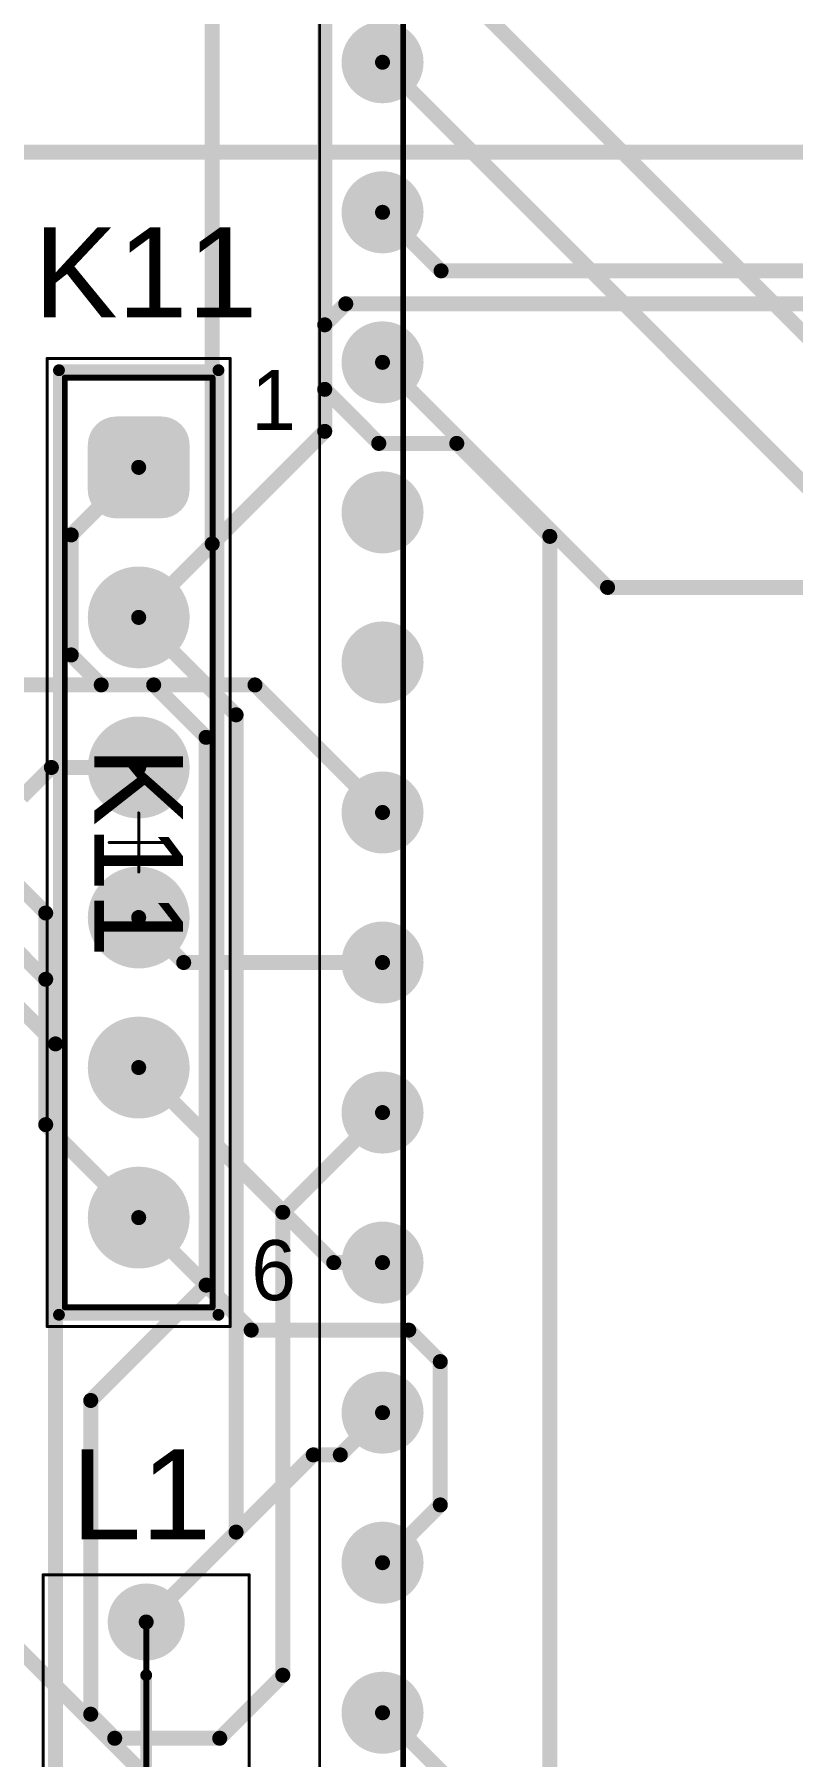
# Model space of a CAD drawing. Header units: millimetres. Extents: x 0.4 to 91.7, y 1.2 to 85.6.
# Drawn here: x 25.16 to 37.99, y 21.99 to 51.14 of the extents above; entities that cross this region are included whole.
import ezdxf

# ---------------------------------------------------------------- set-up
doc = ezdxf.new("R2010")
doc.units = ezdxf.units.MM
for name, color, linetype in [('BottomLayer', 5, 'Continuous'), ('BottomSolder', 6, 'Continuous'), ('Mechanical11', 56, 'Continuous'), ('Mechanical13', 56, 'Continuous'), ('Mechanical15', 56, 'Continuous'), ('Mechanical2', 216, 'Continuous'), ('Mechanical3', 76, 'Continuous'), ('MultiLayer', 9, 'Continuous'), ('PadHoleLayer', 156, 'Continuous'), ('TopLayer', 1, 'Continuous'), ('TopOverlay', 2, 'Continuous'), ('TopSolder', 216, 'Continuous')]:
    doc.layers.add(name, color=color, linetype=linetype)
doc.styles.add('Arial', font='arial.ttf', dxfattribs={"height": 0.2})

# ---------------------------------------------------------------- blocks, each defined once
blk = doc.blocks.new('L1_10_H_130_A_34')
at = {"layer": 'BottomLayer'}
h = blk.add_hatch(color=5, dxfattribs=at)
edge = h.paths.add_edge_path()
edge.add_arc((0, 0), 0.55, 0, 360)
h = blk.add_hatch(color=5, dxfattribs=at)
edge = h.paths.add_edge_path()
edge.add_arc((18.3, 0), 0.55, 0, 360)
at = {"layer": 'BottomSolder'}
h = blk.add_hatch(color=6, dxfattribs=at)
edge = h.paths.add_edge_path()
edge.add_arc((0, 0), 0.652, 0, 360)
h = blk.add_hatch(color=6, dxfattribs=at)
edge = h.paths.add_edge_path()
edge.add_arc((18.3, 0), 0.652, 0, 360)
at = {"layer": 'MultiLayer'}
h = blk.add_hatch(color=9, dxfattribs=at)
edge = h.paths.add_edge_path()
edge.add_arc((0, 0), 0.55, 0, 360)
h = blk.add_hatch(color=9, dxfattribs=at)
edge = h.paths.add_edge_path()
edge.add_arc((18.3, 0), 0.55, 0, 360)
at = {"layer": 'PadHoleLayer'}
h = blk.add_hatch(color=156, dxfattribs=at)
edge = h.paths.add_edge_path()
edge.add_arc((0, 0), 0.35, 0, 360)
h = blk.add_hatch(color=156, dxfattribs=at)
edge = h.paths.add_edge_path()
edge.add_arc((18.3, 0), 0.35, 0, 360)
at = {"layer": 'TopLayer'}
h = blk.add_hatch(color=1, dxfattribs=at)
edge = h.paths.add_edge_path()
edge.add_arc((0, 0), 0.55, 0, 360)
h = blk.add_hatch(color=1, dxfattribs=at)
edge = h.paths.add_edge_path()
edge.add_arc((18.3, 0), 0.55, 0, 360)
at = {"layer": 'TopSolder'}
h = blk.add_hatch(color=216, dxfattribs=at)
edge = h.paths.add_edge_path()
edge.add_arc((0, 0), 0.652, 0, 360)
h = blk.add_hatch(color=216, dxfattribs=at)
edge = h.paths.add_edge_path()
edge.add_arc((18.3, 0), 0.652, 0, 360)
at = {"layer": 'Mechanical13', "const_width": 0.1}
for points in [[(5.595, 1.395), (12.705, 1.395)], [(5.595, 1.395), (5.595, -1.395)], [(12.705, 1.395), (12.705, -1.395)], [(0, 0), (5.595, 0)], [(12.705, 0), (18.3, 0)], [(5.595, -1.395), (12.705, -1.395)]]:
    blk.add_lwpolyline(points, dxfattribs=at)
at = {"layer": 'Mechanical13', "const_width": 0.05}
for points in [[(5.57, 1.395, 1), (5.62, 1.395, 1)], [(5.57, 1.395, 1), (5.62, 1.395, 1)], [(12.68, 1.395, 1), (12.73, 1.395, 1)], [(12.68, 1.395, 1), (12.73, 1.395, 1)], [(-0.025, 0, 1), (0.025, 0, 1)], [(5.57, 0, 1), (5.62, 0, 1)], [(12.68, 0, 1), (12.73, 0, 1)], [(18.275, 0, 1), (18.325, 0, 1)], [(5.57, -1.395, 1), (5.62, -1.395, 1)], [(5.57, -1.395, 1), (5.62, -1.395, 1)], [(12.68, -1.395, 1), (12.73, -1.395, 1)], [(12.68, -1.395, 1), (12.73, -1.395, 1)]]:
    blk.add_lwpolyline(points, format="xyb", close=True, dxfattribs=at)
at = {"layer": 'Mechanical15', "const_width": 0.05}
for points in [[(-0.8, 1.745), (19.1, 1.745)], [(-0.8, 1.745), (-0.8, -1.745)], [(19.1, 1.745), (19.1, -1.745)], [(-0.8, -1.745), (19.1, -1.745)]]:
    blk.add_lwpolyline(points, dxfattribs=at)
at = {"layer": 'Mechanical15', "const_width": 0.025}
for points in [[(-0.812, 1.745, 1), (-0.787, 1.745, 1)], [(-0.812, 1.745, 1), (-0.787, 1.745, 1)], [(19.087, 1.745, 1), (19.112, 1.745, 1)], [(19.087, 1.745, 1), (19.112, 1.745, 1)], [(-0.812, -1.745, 1), (-0.787, -1.745, 1)], [(-0.812, -1.745, 1), (-0.787, -1.745, 1)], [(19.087, -1.745, 1), (19.112, -1.745, 1)], [(19.087, -1.745, 1), (19.112, -1.745, 1)]]:
    blk.add_lwpolyline(points, format="xyb", close=True, dxfattribs=at)
at = {"layer": 'TopOverlay', "const_width": 0.2}
for points in [[(5.595, 1.395), (12.705, 1.395)], [(5.595, 1.395), (5.595, -1.395)], [(12.705, 1.395), (12.705, -1.395)], [(0.9, 0), (5.595, 0)], [(12.705, 0), (17.4, 0)], [(5.595, -1.395), (12.705, -1.395)]]:
    blk.add_lwpolyline(points, dxfattribs=at)
at = {"layer": 'TopOverlay', "const_width": 0.1}
for points in [[(5.545, 1.395, 1), (5.645, 1.395, 1)], [(5.545, 1.395, 1), (5.645, 1.395, 1)], [(12.655, 1.395, 1), (12.755, 1.395, 1)], [(12.655, 1.395, 1), (12.755, 1.395, 1)], [(0.85, 0, 1), (0.95, 0, 1)], [(5.545, 0, 1), (5.645, 0, 1)], [(12.655, 0, 1), (12.755, 0, 1)], [(17.35, 0, 1), (17.45, 0, 1)], [(5.545, -1.395, 1), (5.645, -1.395, 1)], [(5.545, -1.395, 1), (5.645, -1.395, 1)], [(12.655, -1.395, 1), (12.755, -1.395, 1)], [(12.655, -1.395, 1), (12.755, -1.395, 1)]]:
    blk.add_lwpolyline(points, format="xyb", close=True, dxfattribs=at)
blk = doc.blocks.new('61300611821_36')
at = {"layer": 'BottomLayer'}
h = blk.add_hatch(color=5, dxfattribs=at)
edge = h.paths.add_edge_path()
edge.add_arc((-6.73, 0.38), 0.38, 90, 180)
edge.add_line((-7.11, 0.38), (-7.11, -0.38))
edge.add_arc((-6.73, -0.38), 0.38, 180, 270)
edge.add_line((-6.73, -0.76), (-5.97, -0.76))
edge.add_arc((-5.97, -0.38), 0.38, 270, 360)
edge.add_line((-5.59, -0.38), (-5.59, 0.38))
edge.add_arc((-5.97, 0.38), 0.38, 0, 90)
edge.add_line((-5.97, 0.76), (-6.73, 0.76))
h = blk.add_hatch(color=5, dxfattribs=at)
edge = h.paths.add_edge_path()
edge.add_arc((-3.81, 0), 0.76, 0, 360)
h = blk.add_hatch(color=5, dxfattribs=at)
edge = h.paths.add_edge_path()
edge.add_arc((-1.27, 0), 0.76, 0, 360)
h = blk.add_hatch(color=5, dxfattribs=at)
edge = h.paths.add_edge_path()
edge.add_arc((1.27, 0), 0.76, 0, 360)
h = blk.add_hatch(color=5, dxfattribs=at)
edge = h.paths.add_edge_path()
edge.add_arc((3.81, 0), 0.76, 0, 360)
h = blk.add_hatch(color=5, dxfattribs=at)
edge = h.paths.add_edge_path()
edge.add_arc((6.35, 0), 0.76, 0, 360)
at = {"layer": 'BottomSolder'}
h = blk.add_hatch(color=6, dxfattribs=at)
edge = h.paths.add_edge_path()
edge.add_arc((-6.73, 0.38), 0.482, 90, 180)
edge.add_line((-7.212, 0.38), (-7.212, -0.38))
edge.add_arc((-6.73, -0.38), 0.482, 180, 270)
edge.add_line((-6.73, -0.862), (-5.97, -0.862))
edge.add_arc((-5.97, -0.38), 0.482, 270, 360)
edge.add_line((-5.488, -0.38), (-5.488, 0.38))
edge.add_arc((-5.97, 0.38), 0.482, 0, 90)
edge.add_line((-5.97, 0.862), (-6.73, 0.862))
h = blk.add_hatch(color=6, dxfattribs=at)
edge = h.paths.add_edge_path()
edge.add_arc((-3.81, 0), 0.862, 0, 360)
h = blk.add_hatch(color=6, dxfattribs=at)
edge = h.paths.add_edge_path()
edge.add_arc((-1.27, 0), 0.862, 0, 360)
h = blk.add_hatch(color=6, dxfattribs=at)
edge = h.paths.add_edge_path()
edge.add_arc((1.27, 0), 0.862, 0, 360)
h = blk.add_hatch(color=6, dxfattribs=at)
edge = h.paths.add_edge_path()
edge.add_arc((3.81, 0), 0.862, 0, 360)
h = blk.add_hatch(color=6, dxfattribs=at)
edge = h.paths.add_edge_path()
edge.add_arc((6.35, 0), 0.862, 0, 360)
at = {"layer": 'MultiLayer'}
h = blk.add_hatch(color=9, dxfattribs=at)
edge = h.paths.add_edge_path()
edge.add_arc((-6.73, 0.38), 0.38, 90, 180)
edge.add_line((-7.11, 0.38), (-7.11, -0.38))
edge.add_arc((-6.73, -0.38), 0.38, 180, 270)
edge.add_line((-6.73, -0.76), (-5.97, -0.76))
edge.add_arc((-5.97, -0.38), 0.38, 270, 360)
edge.add_line((-5.59, -0.38), (-5.59, 0.38))
edge.add_arc((-5.97, 0.38), 0.38, 0, 90)
edge.add_line((-5.97, 0.76), (-6.73, 0.76))
h = blk.add_hatch(color=9, dxfattribs=at)
edge = h.paths.add_edge_path()
edge.add_arc((-3.81, 0), 0.76, 0, 360)
h = blk.add_hatch(color=9, dxfattribs=at)
edge = h.paths.add_edge_path()
edge.add_arc((-1.27, 0), 0.76, 0, 360)
h = blk.add_hatch(color=9, dxfattribs=at)
edge = h.paths.add_edge_path()
edge.add_arc((1.27, 0), 0.76, 0, 360)
h = blk.add_hatch(color=9, dxfattribs=at)
edge = h.paths.add_edge_path()
edge.add_arc((3.81, 0), 0.76, 0, 360)
h = blk.add_hatch(color=9, dxfattribs=at)
edge = h.paths.add_edge_path()
edge.add_arc((6.35, 0), 0.76, 0, 360)
at = {"layer": 'PadHoleLayer'}
h = blk.add_hatch(color=156, dxfattribs=at)
edge = h.paths.add_edge_path()
edge.add_arc((-6.35, 0), 0.51, 0, 360)
h = blk.add_hatch(color=156, dxfattribs=at)
edge = h.paths.add_edge_path()
edge.add_arc((-3.81, 0), 0.51, 0, 360)
h = blk.add_hatch(color=156, dxfattribs=at)
edge = h.paths.add_edge_path()
edge.add_arc((-1.27, 0), 0.51, 0, 360)
h = blk.add_hatch(color=156, dxfattribs=at)
edge = h.paths.add_edge_path()
edge.add_arc((1.27, 0), 0.51, 0, 360)
h = blk.add_hatch(color=156, dxfattribs=at)
edge = h.paths.add_edge_path()
edge.add_arc((3.81, 0), 0.51, 0, 360)
h = blk.add_hatch(color=156, dxfattribs=at)
edge = h.paths.add_edge_path()
edge.add_arc((6.35, 0), 0.51, 0, 360)
at = {"layer": 'TopLayer'}
h = blk.add_hatch(color=1, dxfattribs=at)
edge = h.paths.add_edge_path()
edge.add_arc((-6.73, 0.38), 0.38, 90, 180)
edge.add_line((-7.11, 0.38), (-7.11, -0.38))
edge.add_arc((-6.73, -0.38), 0.38, 180, 270)
edge.add_line((-6.73, -0.76), (-5.97, -0.76))
edge.add_arc((-5.97, -0.38), 0.38, 270, 360)
edge.add_line((-5.59, -0.38), (-5.59, 0.38))
edge.add_arc((-5.97, 0.38), 0.38, 0, 90)
edge.add_line((-5.97, 0.76), (-6.73, 0.76))
h = blk.add_hatch(color=1, dxfattribs=at)
edge = h.paths.add_edge_path()
edge.add_arc((-3.81, 0), 0.76, 0, 360)
h = blk.add_hatch(color=1, dxfattribs=at)
edge = h.paths.add_edge_path()
edge.add_arc((-1.27, 0), 0.76, 0, 360)
h = blk.add_hatch(color=1, dxfattribs=at)
edge = h.paths.add_edge_path()
edge.add_arc((1.27, 0), 0.76, 0, 360)
h = blk.add_hatch(color=1, dxfattribs=at)
edge = h.paths.add_edge_path()
edge.add_arc((3.81, 0), 0.76, 0, 360)
h = blk.add_hatch(color=1, dxfattribs=at)
edge = h.paths.add_edge_path()
edge.add_arc((6.35, 0), 0.76, 0, 360)
at = {"layer": 'TopSolder'}
h = blk.add_hatch(color=216, dxfattribs=at)
edge = h.paths.add_edge_path()
edge.add_arc((-6.73, 0.38), 0.482, 90, 180)
edge.add_line((-7.212, 0.38), (-7.212, -0.38))
edge.add_arc((-6.73, -0.38), 0.482, 180, 270)
edge.add_line((-6.73, -0.862), (-5.97, -0.862))
edge.add_arc((-5.97, -0.38), 0.482, 270, 360)
edge.add_line((-5.488, -0.38), (-5.488, 0.38))
edge.add_arc((-5.97, 0.38), 0.482, 0, 90)
edge.add_line((-5.97, 0.862), (-6.73, 0.862))
h = blk.add_hatch(color=216, dxfattribs=at)
edge = h.paths.add_edge_path()
edge.add_arc((-3.81, 0), 0.862, 0, 360)
h = blk.add_hatch(color=216, dxfattribs=at)
edge = h.paths.add_edge_path()
edge.add_arc((-1.27, 0), 0.862, 0, 360)
h = blk.add_hatch(color=216, dxfattribs=at)
edge = h.paths.add_edge_path()
edge.add_arc((1.27, 0), 0.862, 0, 360)
h = blk.add_hatch(color=216, dxfattribs=at)
edge = h.paths.add_edge_path()
edge.add_arc((3.81, 0), 0.862, 0, 360)
h = blk.add_hatch(color=216, dxfattribs=at)
edge = h.paths.add_edge_path()
edge.add_arc((6.35, 0), 0.862, 0, 360)
at = {"layer": 'Mechanical11', "const_width": 0.1}
for points in [[(-7.87, -1.25), (-7.87, 1.25)], [(7.87, 1.25), (-7.87, 1.25)], [(7.87, -1.25), (7.87, 1.25)], [(7.87, -1.25), (-7.87, -1.25)]]:
    blk.add_lwpolyline(points, dxfattribs=at)
at = {"layer": 'Mechanical11', "const_width": 0.05}
for points in [[(-7.895, 1.25, 1), (-7.845, 1.25, 1)], [(-7.895, 1.25, 1), (-7.845, 1.25, 1)], [(7.845, 1.25, 1), (7.895, 1.25, 1)], [(7.845, 1.25, 1), (7.895, 1.25, 1)], [(-7.895, -1.25, 1), (-7.845, -1.25, 1)], [(-7.895, -1.25, 1), (-7.845, -1.25, 1)], [(7.845, -1.25, 1), (7.895, -1.25, 1)], [(7.845, -1.25, 1), (7.895, -1.25, 1)]]:
    blk.add_lwpolyline(points, format="xyb", close=True, dxfattribs=at)
at = {"layer": 'Mechanical2', "const_width": 0.1}
for points in [[(-7.87, -1.25), (-7.87, 1.25)], [(7.87, 1.25), (-7.87, 1.25)], [(7.87, -1.25), (7.87, 1.25)], [(7.87, -1.25), (-7.87, -1.25)]]:
    blk.add_lwpolyline(points, dxfattribs=at)
at = {"layer": 'Mechanical2', "const_width": 0.05}
for points in [[(-7.895, 1.25, 1), (-7.845, 1.25, 1)], [(-7.895, 1.25, 1), (-7.845, 1.25, 1)], [(7.845, 1.25, 1), (7.895, 1.25, 1)], [(7.845, 1.25, 1), (7.895, 1.25, 1)], [(-7.895, -1.25, 1), (-7.845, -1.25, 1)], [(-7.895, -1.25, 1), (-7.845, -1.25, 1)], [(7.845, -1.25, 1), (7.895, -1.25, 1)], [(7.845, -1.25, 1), (7.895, -1.25, 1)]]:
    blk.add_lwpolyline(points, format="xyb", close=True, dxfattribs=at)
at = {"layer": 'Mechanical3', "const_width": 0.05}
for points in [[(-8.195, -1.55), (-8.195, 1.55)], [(8.195, 1.55), (-8.195, 1.55)], [(8.195, -1.55), (8.195, 1.55)], [(0, -0.5), (0, 0.5)], [(0.5, 0), (-0.5, 0)], [(8.195, -1.55), (-8.195, -1.55)]]:
    blk.add_lwpolyline(points, dxfattribs=at)
at = {"layer": 'Mechanical3', "const_width": 0.025}
for points in [[(-8.208, 1.55, 1), (-8.183, 1.55, 1)], [(-8.208, 1.55, 1), (-8.183, 1.55, 1)], [(8.183, 1.55, 1), (8.208, 1.55, 1)], [(8.183, 1.55, 1), (8.208, 1.55, 1)], [(-0.012, 0.5, 1), (0.012, 0.5, 1)], [(-0.513, 0, 1), (-0.488, 0, 1)], [(0.487, 0, 1), (0.512, 0, 1)], [(-0.012, -0.5, 1), (0.012, -0.5, 1)], [(-8.208, -1.55, 1), (-8.183, -1.55, 1)], [(-8.208, -1.55, 1), (-8.183, -1.55, 1)], [(8.183, -1.55, 1), (8.208, -1.55, 1)], [(8.183, -1.55, 1), (8.208, -1.55, 1)]]:
    blk.add_lwpolyline(points, format="xyb", close=True, dxfattribs=at)
at = {"layer": 'TopOverlay', "const_width": 0.2}
for points in [[(-7.995, -1.35), (-7.995, 1.35)], [(7.995, 1.35), (-7.995, 1.35)], [(7.995, -1.35), (7.995, 1.35)], [(7.995, -1.35), (-7.995, -1.35)]]:
    blk.add_lwpolyline(points, dxfattribs=at)
at = {"layer": 'TopOverlay', "const_width": 0.1}
for points in [[(-8.045, 1.35, 1), (-7.945, 1.35, 1)], [(-8.045, 1.35, 1), (-7.945, 1.35, 1)], [(7.945, 1.35, 1), (8.045, 1.35, 1)], [(7.945, 1.35, 1), (8.045, 1.35, 1)], [(-8.045, -1.35, 1), (-7.945, -1.35, 1)], [(-8.045, -1.35, 1), (-7.945, -1.35, 1)], [(7.945, -1.35, 1), (8.045, -1.35, 1)], [(7.945, -1.35, 1), (8.045, -1.35, 1)]]:
    blk.add_lwpolyline(points, format="xyb", close=True, dxfattribs=at)
at = {"layer": 'Mechanical11'}
blk.add_text('K11', height=1.5, dxfattribs=at).set_placement((-1.624, -0.75))
at = {"layer": 'TopOverlay'}
for s, p in [('1', (-6.985, 1.905)), ('6', (7.747, 1.905))]:
    blk.add_text(s, height=1.016, rotation=90, dxfattribs=at).set_placement(p)
blk = doc.blocks.new('__3_47')
at = {"layer": 'BottomLayer'}
h = blk.add_hatch(color=5, dxfattribs=at)
edge = h.paths.add_edge_path()
edge.add_arc((7.715, 6.35), 0.592, 0, 360)
h = blk.add_hatch(color=5, dxfattribs=at)
edge = h.paths.add_edge_path()
edge.add_arc((7.715, 3.81), 0.592, 0, 360)
h = blk.add_hatch(color=5, dxfattribs=at)
edge = h.paths.add_edge_path()
edge.add_arc((7.715, 1.27), 0.592, 0, 360)
h = blk.add_hatch(color=5, dxfattribs=at)
edge = h.paths.add_edge_path()
edge.add_arc((7.715, -1.27), 0.592, 0, 360)
h = blk.add_hatch(color=5, dxfattribs=at)
edge = h.paths.add_edge_path()
edge.add_arc((7.715, -3.81), 0.592, 0, 360)
h = blk.add_hatch(color=5, dxfattribs=at)
edge = h.paths.add_edge_path()
edge.add_arc((7.715, -6.35), 0.592, 0, 360)
h = blk.add_hatch(color=5, dxfattribs=at)
edge = h.paths.add_edge_path()
edge.add_arc((7.715, -8.89), 0.592, 0, 360)
h = blk.add_hatch(color=5, dxfattribs=at)
edge = h.paths.add_edge_path()
edge.add_arc((7.715, -11.43), 0.592, 0, 360)
h = blk.add_hatch(color=5, dxfattribs=at)
edge = h.paths.add_edge_path()
edge.add_arc((7.715, -13.97), 0.592, 0, 360)
h = blk.add_hatch(color=5, dxfattribs=at)
edge = h.paths.add_edge_path()
edge.add_arc((7.715, -16.51), 0.592, 0, 360)
h = blk.add_hatch(color=5, dxfattribs=at)
edge = h.paths.add_edge_path()
edge.add_arc((7.715, -19.05), 0.592, 0, 360)
h = blk.add_hatch(color=5, dxfattribs=at)
edge = h.paths.add_edge_path()
edge.add_arc((7.715, -21.59), 0.592, 0, 360)
at = {"layer": 'BottomSolder'}
h = blk.add_hatch(color=6, dxfattribs=at)
edge = h.paths.add_edge_path()
edge.add_arc((7.715, 6.35), 0.694, 0, 360)
h = blk.add_hatch(color=6, dxfattribs=at)
edge = h.paths.add_edge_path()
edge.add_arc((7.715, 3.81), 0.694, 0, 360)
h = blk.add_hatch(color=6, dxfattribs=at)
edge = h.paths.add_edge_path()
edge.add_arc((7.715, 1.27), 0.694, 0, 360)
h = blk.add_hatch(color=6, dxfattribs=at)
edge = h.paths.add_edge_path()
edge.add_arc((7.715, -1.27), 0.694, 0, 360)
h = blk.add_hatch(color=6, dxfattribs=at)
edge = h.paths.add_edge_path()
edge.add_arc((7.715, -3.81), 0.694, 0, 360)
h = blk.add_hatch(color=6, dxfattribs=at)
edge = h.paths.add_edge_path()
edge.add_arc((7.715, -6.35), 0.694, 0, 360)
h = blk.add_hatch(color=6, dxfattribs=at)
edge = h.paths.add_edge_path()
edge.add_arc((7.715, -8.89), 0.694, 0, 360)
h = blk.add_hatch(color=6, dxfattribs=at)
edge = h.paths.add_edge_path()
edge.add_arc((7.715, -11.43), 0.694, 0, 360)
h = blk.add_hatch(color=6, dxfattribs=at)
edge = h.paths.add_edge_path()
edge.add_arc((7.715, -13.97), 0.694, 0, 360)
h = blk.add_hatch(color=6, dxfattribs=at)
edge = h.paths.add_edge_path()
edge.add_arc((7.715, -16.51), 0.694, 0, 360)
h = blk.add_hatch(color=6, dxfattribs=at)
edge = h.paths.add_edge_path()
edge.add_arc((7.715, -19.05), 0.694, 0, 360)
h = blk.add_hatch(color=6, dxfattribs=at)
edge = h.paths.add_edge_path()
edge.add_arc((7.715, -21.59), 0.694, 0, 360)
at = {"layer": 'MultiLayer'}
h = blk.add_hatch(color=9, dxfattribs=at)
edge = h.paths.add_edge_path()
edge.add_arc((7.715, 6.35), 0.592, 0, 360)
h = blk.add_hatch(color=9, dxfattribs=at)
edge = h.paths.add_edge_path()
edge.add_arc((7.715, 3.81), 0.592, 0, 360)
h = blk.add_hatch(color=9, dxfattribs=at)
edge = h.paths.add_edge_path()
edge.add_arc((7.715, 1.27), 0.592, 0, 360)
h = blk.add_hatch(color=9, dxfattribs=at)
edge = h.paths.add_edge_path()
edge.add_arc((7.715, -1.27), 0.592, 0, 360)
h = blk.add_hatch(color=9, dxfattribs=at)
edge = h.paths.add_edge_path()
edge.add_arc((7.715, -3.81), 0.592, 0, 360)
h = blk.add_hatch(color=9, dxfattribs=at)
edge = h.paths.add_edge_path()
edge.add_arc((7.715, -6.35), 0.592, 0, 360)
h = blk.add_hatch(color=9, dxfattribs=at)
edge = h.paths.add_edge_path()
edge.add_arc((7.715, -8.89), 0.592, 0, 360)
h = blk.add_hatch(color=9, dxfattribs=at)
edge = h.paths.add_edge_path()
edge.add_arc((7.715, -11.43), 0.592, 0, 360)
h = blk.add_hatch(color=9, dxfattribs=at)
edge = h.paths.add_edge_path()
edge.add_arc((7.715, -13.97), 0.592, 0, 360)
h = blk.add_hatch(color=9, dxfattribs=at)
edge = h.paths.add_edge_path()
edge.add_arc((7.715, -16.51), 0.592, 0, 360)
h = blk.add_hatch(color=9, dxfattribs=at)
edge = h.paths.add_edge_path()
edge.add_arc((7.715, -19.05), 0.592, 0, 360)
h = blk.add_hatch(color=9, dxfattribs=at)
edge = h.paths.add_edge_path()
edge.add_arc((7.715, -21.59), 0.592, 0, 360)
at = {"layer": 'PadHoleLayer'}
h = blk.add_hatch(color=156, dxfattribs=at)
edge = h.paths.add_edge_path()
edge.add_arc((7.715, 6.35), 0.392, 0, 360)
h = blk.add_hatch(color=156, dxfattribs=at)
edge = h.paths.add_edge_path()
edge.add_arc((7.715, 3.81), 0.392, 0, 360)
h = blk.add_hatch(color=156, dxfattribs=at)
edge = h.paths.add_edge_path()
edge.add_arc((7.715, 1.27), 0.392, 0, 360)
h = blk.add_hatch(color=156, dxfattribs=at)
edge = h.paths.add_edge_path()
edge.add_arc((7.715, -1.27), 0.392, 0, 360)
h = blk.add_hatch(color=156, dxfattribs=at)
edge = h.paths.add_edge_path()
edge.add_arc((7.715, -3.81), 0.392, 0, 360)
h = blk.add_hatch(color=156, dxfattribs=at)
edge = h.paths.add_edge_path()
edge.add_arc((7.715, -6.35), 0.392, 0, 360)
h = blk.add_hatch(color=156, dxfattribs=at)
edge = h.paths.add_edge_path()
edge.add_arc((7.715, -8.89), 0.392, 0, 360)
h = blk.add_hatch(color=156, dxfattribs=at)
edge = h.paths.add_edge_path()
edge.add_arc((7.715, -11.43), 0.392, 0, 360)
h = blk.add_hatch(color=156, dxfattribs=at)
edge = h.paths.add_edge_path()
edge.add_arc((7.715, -13.97), 0.392, 0, 360)
h = blk.add_hatch(color=156, dxfattribs=at)
edge = h.paths.add_edge_path()
edge.add_arc((7.715, -16.51), 0.392, 0, 360)
h = blk.add_hatch(color=156, dxfattribs=at)
edge = h.paths.add_edge_path()
edge.add_arc((7.715, -19.05), 0.392, 0, 360)
h = blk.add_hatch(color=156, dxfattribs=at)
edge = h.paths.add_edge_path()
edge.add_arc((7.715, -21.59), 0.392, 0, 360)
at = {"layer": 'TopLayer'}
h = blk.add_hatch(color=1, dxfattribs=at)
edge = h.paths.add_edge_path()
edge.add_arc((7.715, 6.35), 0.592, 0, 360)
h = blk.add_hatch(color=1, dxfattribs=at)
edge = h.paths.add_edge_path()
edge.add_arc((7.715, 3.81), 0.592, 0, 360)
h = blk.add_hatch(color=1, dxfattribs=at)
edge = h.paths.add_edge_path()
edge.add_arc((7.715, 1.27), 0.592, 0, 360)
h = blk.add_hatch(color=1, dxfattribs=at)
edge = h.paths.add_edge_path()
edge.add_arc((7.715, -1.27), 0.592, 0, 360)
h = blk.add_hatch(color=1, dxfattribs=at)
edge = h.paths.add_edge_path()
edge.add_arc((7.715, -3.81), 0.592, 0, 360)
h = blk.add_hatch(color=1, dxfattribs=at)
edge = h.paths.add_edge_path()
edge.add_arc((7.715, -6.35), 0.592, 0, 360)
h = blk.add_hatch(color=1, dxfattribs=at)
edge = h.paths.add_edge_path()
edge.add_arc((7.715, -8.89), 0.592, 0, 360)
h = blk.add_hatch(color=1, dxfattribs=at)
edge = h.paths.add_edge_path()
edge.add_arc((7.715, -11.43), 0.592, 0, 360)
h = blk.add_hatch(color=1, dxfattribs=at)
edge = h.paths.add_edge_path()
edge.add_arc((7.715, -13.97), 0.592, 0, 360)
h = blk.add_hatch(color=1, dxfattribs=at)
edge = h.paths.add_edge_path()
edge.add_arc((7.715, -16.51), 0.592, 0, 360)
h = blk.add_hatch(color=1, dxfattribs=at)
edge = h.paths.add_edge_path()
edge.add_arc((7.715, -19.05), 0.592, 0, 360)
h = blk.add_hatch(color=1, dxfattribs=at)
edge = h.paths.add_edge_path()
edge.add_arc((7.715, -21.59), 0.592, 0, 360)
at = {"layer": 'TopSolder'}
h = blk.add_hatch(color=216, dxfattribs=at)
edge = h.paths.add_edge_path()
edge.add_arc((7.715, 6.35), 0.694, 0, 360)
h = blk.add_hatch(color=216, dxfattribs=at)
edge = h.paths.add_edge_path()
edge.add_arc((7.715, 3.81), 0.694, 0, 360)
h = blk.add_hatch(color=216, dxfattribs=at)
edge = h.paths.add_edge_path()
edge.add_arc((7.715, 1.27), 0.694, 0, 360)
h = blk.add_hatch(color=216, dxfattribs=at)
edge = h.paths.add_edge_path()
edge.add_arc((7.715, -1.27), 0.694, 0, 360)
h = blk.add_hatch(color=216, dxfattribs=at)
edge = h.paths.add_edge_path()
edge.add_arc((7.715, -3.81), 0.694, 0, 360)
h = blk.add_hatch(color=216, dxfattribs=at)
edge = h.paths.add_edge_path()
edge.add_arc((7.715, -6.35), 0.694, 0, 360)
h = blk.add_hatch(color=216, dxfattribs=at)
edge = h.paths.add_edge_path()
edge.add_arc((7.715, -8.89), 0.694, 0, 360)
h = blk.add_hatch(color=216, dxfattribs=at)
edge = h.paths.add_edge_path()
edge.add_arc((7.715, -11.43), 0.694, 0, 360)
h = blk.add_hatch(color=216, dxfattribs=at)
edge = h.paths.add_edge_path()
edge.add_arc((7.715, -13.97), 0.694, 0, 360)
h = blk.add_hatch(color=216, dxfattribs=at)
edge = h.paths.add_edge_path()
edge.add_arc((7.715, -16.51), 0.694, 0, 360)
h = blk.add_hatch(color=216, dxfattribs=at)
edge = h.paths.add_edge_path()
edge.add_arc((7.715, -19.05), 0.694, 0, 360)
h = blk.add_hatch(color=216, dxfattribs=at)
edge = h.paths.add_edge_path()
edge.add_arc((7.715, -21.59), 0.694, 0, 360)
at = {"layer": 'Mechanical13', "const_width": 0.1}
blk.add_lwpolyline([(7.366, 26.606), (7.366, -26.606)], dxfattribs=at)
at = {"layer": 'Mechanical15', "const_width": 0.05}
blk.add_lwpolyline([(8.78, 26.856), (8.78, -26.856)], dxfattribs=at)

msp = doc.modelspace()

# ---------------------------------------------------------------- linework, layer by layer
at = {"layer": 'BottomLayer', "const_width": 0.254}
for points in [[(24.384, 49.149), (45.466, 49.149)], [(31.052, 48.133), (32.042, 47.142)], [(32.042, 47.142), (47.854, 47.142)], [(30.074, 46.228), (30.429, 46.584)], [(30.429, 46.584), (51.181, 46.584)], [(30.074, 44.425), (30.074, 46.228)], [(31.052, 45.593), (34.862, 41.783)], [(26.924, 41.275), (30.074, 44.425)], [(25.781, 42.672), (26.924, 43.815)], [(25.781, 40.64), (25.781, 42.672)], [(34.862, 41.783), (49.174, 41.783)], [(19.304, 41.195), (25.349, 35.149)], [(25.781, 40.64), (26.289, 40.132)], [(26.289, 40.132), (28.893, 40.132)], [(28.893, 40.132), (31.052, 37.973)], [(23.063, 38.557), (25.349, 36.271)], [(25.349, 35.149), (25.349, 36.271)], [(26.924, 36.195), (27.686, 35.433)], [(25.349, 32.689), (25.349, 35.149)], [(27.686, 35.433), (31.052, 35.433)], [(26.924, 33.655), (30.226, 30.353)], [(25.349, 32.689), (26.924, 31.115)], [(26.924, 31.115), (28.829, 29.21)], [(30.226, 30.353), (31.052, 30.353)], [(28.829, 29.21), (31.496, 29.21)], [(31.496, 29.21), (32.029, 28.677)], [(32.029, 26.251), (32.029, 28.677)], [(30.337, 27.098), (31.052, 27.813)], [(27.051, 24.269), (29.88, 27.098)], [(29.88, 27.098), (30.337, 27.098)], [(31.052, 25.273), (32.029, 26.251)], [(24.384, 24.321), (31.052, 17.653)], [(31.052, 22.733), (34.651, 19.134)]]:
    msp.add_lwpolyline(points, dxfattribs=at)
at = {"layer": 'BottomLayer', "const_width": 0.127}
for points in [[(30.988, 48.133, 1), (31.115, 48.133, 1)], [(31.979, 47.142, 1), (32.106, 47.142, 1)], [(31.979, 47.142, 1), (32.106, 47.142, 1)], [(30.366, 46.584, 1), (30.493, 46.584, 1)], [(30.366, 46.584, 1), (30.493, 46.584, 1)], [(30.01, 46.228, 1), (30.137, 46.228, 1)], [(30.01, 46.228, 1), (30.137, 46.228, 1)], [(30.988, 45.593, 1), (31.115, 45.593, 1)], [(30.01, 44.425, 1), (30.137, 44.425, 1)], [(30.01, 44.425, 1), (30.137, 44.425, 1)], [(26.86, 43.815, 1), (26.987, 43.815, 1)], [(25.718, 42.672, 1), (25.845, 42.672, 1)], [(25.718, 42.672, 1), (25.845, 42.672, 1)], [(34.798, 41.783, 1), (34.925, 41.783, 1)], [(34.798, 41.783, 1), (34.925, 41.783, 1)], [(26.86, 41.275, 1), (26.987, 41.275, 1)], [(25.718, 40.64, 1), (25.845, 40.64, 1)], [(25.718, 40.64, 1), (25.845, 40.64, 1)], [(26.226, 40.132, 1), (26.352, 40.132, 1)], [(26.226, 40.132, 1), (26.352, 40.132, 1)], [(28.829, 40.132, 1), (28.956, 40.132, 1)], [(28.829, 40.132, 1), (28.956, 40.132, 1)], [(30.988, 37.973, 1), (31.115, 37.973, 1)], [(25.286, 36.271, 1), (25.413, 36.271, 1)], [(25.286, 36.271, 1), (25.413, 36.271, 1)], [(26.86, 36.195, 1), (26.987, 36.195, 1)], [(25.286, 35.149, 1), (25.413, 35.149, 1)], [(25.286, 35.149, 1), (25.413, 35.149, 1)], [(25.286, 35.149, 1), (25.413, 35.149, 1)], [(27.622, 35.433, 1), (27.749, 35.433, 1)], [(27.622, 35.433, 1), (27.749, 35.433, 1)], [(30.988, 35.433, 1), (31.115, 35.433, 1)], [(26.86, 33.655, 1), (26.987, 33.655, 1)], [(25.286, 32.689, 1), (25.413, 32.689, 1)], [(25.286, 32.689, 1), (25.413, 32.689, 1)], [(26.86, 31.115, 1), (26.987, 31.115, 1)], [(26.86, 31.115, 1), (26.987, 31.115, 1)], [(30.162, 30.353, 1), (30.289, 30.353, 1)], [(30.162, 30.353, 1), (30.289, 30.353, 1)], [(30.988, 30.353, 1), (31.115, 30.353, 1)], [(28.765, 29.21, 1), (28.892, 29.21, 1)], [(28.765, 29.21, 1), (28.892, 29.21, 1)], [(31.433, 29.21, 1), (31.559, 29.21, 1)], [(31.433, 29.21, 1), (31.559, 29.21, 1)], [(31.966, 28.677, 1), (32.093, 28.677, 1)], [(31.966, 28.677, 1), (32.093, 28.677, 1)], [(30.988, 27.813, 1), (31.115, 27.813, 1)], [(29.816, 27.098, 1), (29.943, 27.098, 1)], [(29.816, 27.098, 1), (29.943, 27.098, 1)], [(30.273, 27.098, 1), (30.4, 27.098, 1)], [(30.273, 27.098, 1), (30.4, 27.098, 1)], [(31.966, 26.251, 1), (32.093, 26.251, 1)], [(31.966, 26.251, 1), (32.093, 26.251, 1)], [(30.988, 25.273, 1), (31.115, 25.273, 1)], [(26.987, 24.269, 1), (27.114, 24.269, 1)], [(30.988, 22.733, 1), (31.115, 22.733, 1)]]:
    msp.add_lwpolyline(points, format="xyb", close=True, dxfattribs=at)
at = {"layer": 'TopLayer', "const_width": 0.254}
for points in [[(30.074, 45.136), (30.074, 61.697)], [(28.169, 42.52), (28.169, 60.715)], [(31.052, 53.213), (42.469, 41.796)], [(31.052, 50.673), (41.656, 40.069)], [(30.074, 45.136), (30.988, 44.221)], [(30.988, 44.221), (32.309, 44.221)], [(32.309, 44.221), (33.884, 42.647)], [(26.924, 41.275), (28.169, 42.52)], [(33.884, 17.945), (33.884, 42.647)], [(26.924, 41.275), (28.573, 39.626)], [(23.495, 40.132), (27.178, 40.132)], [(27.178, 40.132), (28.065, 39.245)], [(28.573, 25.791), (28.573, 39.626)], [(28.065, 29.972), (28.065, 39.245)], [(24.943, 38.232), (25.446, 38.735)], [(25.446, 38.735), (26.924, 38.735)], [(21.666, 37.904), (25.515, 34.055)], [(25.515, 18.109), (25.515, 34.055)], [(29.362, 31.204), (31.052, 32.893)], [(29.362, 23.368), (29.362, 31.204)], [(26.111, 28.019), (28.065, 29.972)], [(26.111, 22.708), (26.111, 28.019)], [(27.051, 24.269), (28.573, 25.791)], [(28.296, 22.301), (29.362, 23.368)], [(26.111, 22.708), (26.518, 22.301)], [(26.518, 22.301), (28.296, 22.301)]]:
    msp.add_lwpolyline(points, dxfattribs=at)
at = {"layer": 'TopLayer', "const_width": 0.127}
for points in [[(30.988, 50.673, 1), (31.115, 50.673, 1)], [(30.01, 45.136, 1), (30.137, 45.136, 1)], [(30.01, 45.136, 1), (30.137, 45.136, 1)], [(30.924, 44.221, 1), (31.052, 44.221, 1)], [(30.924, 44.221, 1), (31.052, 44.221, 1)], [(32.245, 44.221, 1), (32.372, 44.221, 1)], [(32.245, 44.221, 1), (32.372, 44.221, 1)], [(28.105, 42.52, 1), (28.232, 42.52, 1)], [(28.105, 42.52, 1), (28.232, 42.52, 1)], [(33.82, 42.647, 1), (33.947, 42.647, 1)], [(33.82, 42.647, 1), (33.947, 42.647, 1)], [(26.86, 41.275, 1), (26.987, 41.275, 1)], [(26.86, 41.275, 1), (26.987, 41.275, 1)], [(27.114, 40.132, 1), (27.241, 40.132, 1)], [(27.114, 40.132, 1), (27.241, 40.132, 1)], [(28.509, 39.626, 1), (28.636, 39.626, 1)], [(28.509, 39.626, 1), (28.636, 39.626, 1)], [(28.001, 39.245, 1), (28.128, 39.245, 1)], [(28.001, 39.245, 1), (28.128, 39.245, 1)], [(25.382, 38.735, 1), (25.509, 38.735, 1)], [(25.382, 38.735, 1), (25.509, 38.735, 1)], [(26.86, 38.735, 1), (26.987, 38.735, 1)], [(25.452, 34.055, 1), (25.579, 34.055, 1)], [(25.452, 34.055, 1), (25.579, 34.055, 1)], [(30.988, 32.893, 1), (31.115, 32.893, 1)], [(29.299, 31.204, 1), (29.426, 31.204, 1)], [(29.299, 31.204, 1), (29.426, 31.204, 1)], [(28.001, 29.972, 1), (28.128, 29.972, 1)], [(28.001, 29.972, 1), (28.128, 29.972, 1)], [(26.048, 28.019, 1), (26.175, 28.019, 1)], [(26.048, 28.019, 1), (26.175, 28.019, 1)], [(28.509, 25.791, 1), (28.636, 25.791, 1)], [(28.509, 25.791, 1), (28.636, 25.791, 1)], [(26.987, 24.269, 1), (27.114, 24.269, 1)], [(29.299, 23.368, 1), (29.426, 23.368, 1)], [(29.299, 23.368, 1), (29.426, 23.368, 1)], [(26.048, 22.708, 1), (26.175, 22.708, 1)], [(26.048, 22.708, 1), (26.175, 22.708, 1)], [(26.454, 22.301, 1), (26.581, 22.301, 1)], [(26.454, 22.301, 1), (26.581, 22.301, 1)], [(28.232, 22.301, 1), (28.359, 22.301, 1)], [(28.232, 22.301, 1), (28.359, 22.301, 1)]]:
    msp.add_lwpolyline(points, format="xyb", close=True, dxfattribs=at)

# ---------------------------------------------------------------- block references
for name, p, rotation in [('__3_47', (38.767, 29.083), 180), ('61300611821_36', (26.924, 37.465), 270), ('L1_10_H_130_A_34', (27.051, 5.969), 90)]:
    msp.add_blockref(name, p, dxfattribs=dict(rotation=rotation))

# ---------------------------------------------------------------- texts
at = {"layer": 'TopOverlay', "style": 'Arial'}
for s, p in [('K11', (25.146, 46.355)), ('L1', (25.781, 25.666))]:
    msp.add_text(s, height=1.524, dxfattribs=at).set_placement(p)

doc.saveas('drawing.dxf')
